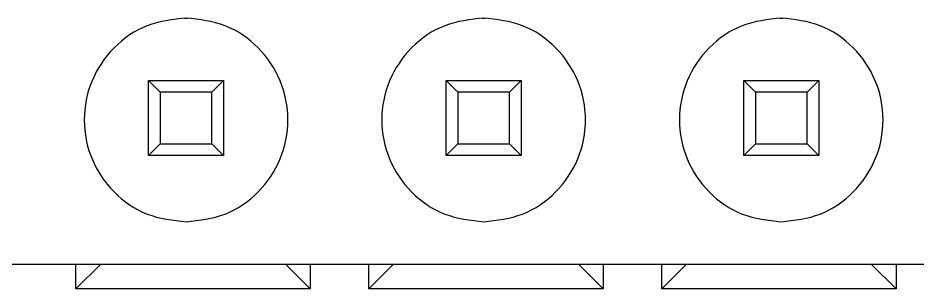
# Model space of a CAD drawing. Header units: millimetres. Extents: x 53 to 376, y 29 to 265.
# Drawn here: x 303.225 to 307.066, y 88.933 to 90.088 of the extents above; entities that cross this region are included whole.
import ezdxf

# ---------------------------------------------------------------- set-up
doc = ezdxf.new("R2010")
doc.units = ezdxf.units.MM

msp = doc.modelspace()

# ---------------------------------------------------------------- linework, layer by layer
at = {"color": 7, "linetype": 'Continuous', "lineweight": 25}
for p, q in [((303.9363, 90.0872), (303.9493, 90.0872)), ((305.2063, 90.0872), (305.2193, 90.0872)), ((306.4763, 90.0872), (306.4893, 90.0872)), ((303.7828, 89.5022), (303.7828, 89.8222)), ((303.7828, 89.8222), (303.8328, 89.7722)), ((303.7828, 89.8222), (304.1028, 89.8222)), ((304.1028, 89.8222), (304.0528, 89.7722)), ((304.1028, 89.8222), (304.1028, 89.5022)), ((305.0528, 89.5022), (305.0528, 89.8222)), ((305.0528, 89.8222), (305.1028, 89.7722)), ((305.0528, 89.8222), (305.3728, 89.8222)), ((305.3728, 89.8222), (305.3228, 89.7722)), ((305.3728, 89.8222), (305.3728, 89.5022)), ((306.3228, 89.8222), (306.6428, 89.8222)), ((306.3228, 89.8222), (306.3728, 89.7722)), ((306.3228, 89.5022), (306.3228, 89.8222)), ((306.6428, 89.8222), (306.5928, 89.7722)), ((306.6428, 89.8222), (306.6428, 89.5022)), ((303.8328, 89.7722), (303.8328, 89.5522)), ((304.0528, 89.7722), (303.8328, 89.7722)), ((304.0528, 89.5522), (304.0528, 89.7722)), ((305.1028, 89.7722), (305.1028, 89.5522)), ((305.3228, 89.7722), (305.1028, 89.7722)), ((305.3228, 89.5522), (305.3228, 89.7722)), ((306.5928, 89.7722), (306.3728, 89.7722)), ((306.3728, 89.7722), (306.3728, 89.5522)), ((306.5928, 89.5522), (306.5928, 89.7722)), ((303.8328, 89.5522), (303.7828, 89.5022)), ((303.8328, 89.5522), (304.0528, 89.5522)), ((304.0528, 89.5522), (304.1028, 89.5022)), ((305.1028, 89.5522), (305.0528, 89.5022)), ((305.1028, 89.5522), (305.3228, 89.5522)), ((305.3228, 89.5522), (305.3728, 89.5022)), ((306.3728, 89.5522), (306.3228, 89.5022)), ((306.3728, 89.5522), (306.5928, 89.5522)), ((306.5928, 89.5522), (306.6428, 89.5022)), ((303.9209, 89.5022), (303.7828, 89.5022)), ((304.1028, 89.5022), (303.9646, 89.5022)), ((305.1909, 89.5022), (305.0528, 89.5022)), ((305.3728, 89.5022), (305.2346, 89.5022)), ((306.4609, 89.5022), (306.3228, 89.5022)), ((306.6428, 89.5022), (306.5046, 89.5022)), ((319.8228, 89.0372), (298.2228, 89.0372)), ((303.5772, 89.0372), (303.4728, 88.9328)), ((303.4728, 88.9328), (303.4728, 89.0372)), ((304.3684, 89.0372), (304.4728, 88.9328)), ((304.4728, 89.0372), (304.4728, 88.9328)), ((304.8272, 89.0372), (304.7228, 88.9328)), ((304.7228, 88.9328), (304.7228, 89.0372)), ((305.6184, 89.0372), (305.7228, 88.9328)), ((305.7228, 89.0372), (305.7228, 88.9328)), ((306.0772, 89.0372), (305.9728, 88.9328)), ((305.9728, 88.9328), (305.9728, 89.0372)), ((306.8684, 89.0372), (306.9728, 88.9328)), ((306.9728, 89.0372), (306.9728, 88.9328)), ((304.4728, 88.9328), (303.4728, 88.9328)), ((305.7228, 88.9328), (304.7228, 88.9328)), ((306.9728, 88.9328), (305.9728, 88.9328))]:
    msp.add_line(p, q, dxfattribs=at)
for points, knots in [([(303.9428, 90.0885), (303.8859, 90.082), (303.7721, 90.0689), (303.6275, 89.9684), (303.5308, 89.8248), (303.4969, 89.6539), (303.5308, 89.4831), (303.6275, 89.3395), (303.7721, 89.239), (303.8859, 89.2259), (303.9428, 89.2194)], [0, 0, 0, 0, 0.125, 0.25, 0.375, 0.5, 0.625, 0.75, 0.875, 1, 1, 1, 1]), ([(303.9428, 89.2194), (303.9996, 89.2259), (304.1134, 89.239), (304.258, 89.3395), (304.3547, 89.4831), (304.3886, 89.6539), (304.3547, 89.8248), (304.258, 89.9684), (304.1134, 90.0689), (303.9996, 90.082), (303.9428, 90.0885)], [0, 0, 0, 0, 0.125, 0.25, 0.375, 0.5, 0.625, 0.75, 0.875, 1, 1, 1, 1]), ([(305.2128, 90.0885), (305.1559, 90.082), (305.0421, 90.0689), (304.8975, 89.9684), (304.8008, 89.8248), (304.7669, 89.6539), (304.8008, 89.4831), (304.8975, 89.3395), (305.0421, 89.239), (305.1559, 89.2259), (305.2128, 89.2194)], [0, 0, 0, 0, 0.125, 0.25, 0.375, 0.5, 0.625, 0.75, 0.875, 1, 1, 1, 1]), ([(305.2128, 89.2194), (305.2696, 89.2259), (305.3834, 89.239), (305.528, 89.3395), (305.6247, 89.4831), (305.6586, 89.6539), (305.6247, 89.8248), (305.528, 89.9684), (305.3834, 90.0689), (305.2696, 90.082), (305.2128, 90.0885)], [0, 0, 0, 0, 0.125, 0.25, 0.375, 0.5, 0.625, 0.75, 0.875, 1, 1, 1, 1]), ([(306.4828, 90.0885), (306.4259, 90.082), (306.3121, 90.0689), (306.1675, 89.9684), (306.0708, 89.8248), (306.0369, 89.6539), (306.0708, 89.4831), (306.1675, 89.3395), (306.3121, 89.239), (306.4259, 89.2259), (306.4828, 89.2194)], [0, 0, 0, 0, 0.125, 0.25, 0.375, 0.5, 0.625, 0.75, 0.875, 1, 1, 1, 1]), ([(306.4828, 89.2194), (306.5396, 89.2259), (306.6534, 89.239), (306.798, 89.3395), (306.8947, 89.4831), (306.9286, 89.6539), (306.8947, 89.8248), (306.798, 89.9684), (306.6534, 90.0689), (306.5396, 90.082), (306.4828, 90.0885)], [0, 0, 0, 0, 0.125, 0.25, 0.375, 0.5, 0.625, 0.75, 0.875, 1, 1, 1, 1]), ([(303.7828, 89.8222), (303.8019, 89.8222), (303.8375, 89.8222), (303.8989, 89.8222), (303.9678, 89.8222), (304.0395, 89.8222), (304.0804, 89.8222), (304.1028, 89.8222)], [0, 0, 0, 0, 0.209853, 0.389582, 0.55215, 0.756113, 1, 1, 1, 1]), ([(303.7828, 89.5022), (303.7828, 89.5213), (303.7828, 89.5569), (303.7828, 89.619), (303.7828, 89.6879), (303.7828, 89.7588), (303.7828, 89.7998), (303.7828, 89.8222)], [0, 0, 0, 0, 0.205111, 0.381223, 0.543783, 0.751529, 1, 1, 1, 1]), ([(304.1028, 89.8222), (304.1028, 89.803), (304.1028, 89.7674), (304.1028, 89.7064), (304.1028, 89.6381), (304.1028, 89.5657), (304.1028, 89.5245), (304.1028, 89.5022)], [0, 0, 0, 0, 0.213756, 0.397072, 0.560982, 0.761675, 1, 1, 1, 1]), ([(305.0528, 89.8222), (305.0719, 89.8222), (305.1075, 89.8222), (305.1689, 89.8222), (305.2378, 89.8222), (305.3095, 89.8222), (305.3504, 89.8222), (305.3728, 89.8222)], [0, 0, 0, 0, 0.209853, 0.389584, 0.55215, 0.756113, 1, 1, 1, 1]), ([(305.0528, 89.5022), (305.0528, 89.5213), (305.0528, 89.5569), (305.0528, 89.619), (305.0528, 89.6879), (305.0528, 89.7588), (305.0528, 89.7998), (305.0528, 89.8222)], [0, 0, 0, 0, 0.205111, 0.381223, 0.543783, 0.751529, 1, 1, 1, 1]), ([(305.3728, 89.8222), (305.3728, 89.803), (305.3728, 89.7674), (305.3728, 89.7064), (305.3728, 89.6381), (305.3728, 89.5657), (305.3728, 89.5245), (305.3728, 89.5022)], [0, 0, 0, 0, 0.213756, 0.397072, 0.560982, 0.761675, 1, 1, 1, 1]), ([(306.3228, 89.8222), (306.3419, 89.8222), (306.3775, 89.8222), (306.4389, 89.8222), (306.5078, 89.8222), (306.5795, 89.8222), (306.6204, 89.8222), (306.6428, 89.8222)], [0, 0, 0, 0, 0.209854, 0.389584, 0.55215, 0.756113, 1, 1, 1, 1]), ([(306.3228, 89.5022), (306.3228, 89.5213), (306.3228, 89.5569), (306.3228, 89.619), (306.3228, 89.6879), (306.3228, 89.7588), (306.3228, 89.7998), (306.3228, 89.8222)], [0, 0, 0, 0, 0.205111, 0.381223, 0.543783, 0.751529, 1, 1, 1, 1]), ([(306.6428, 89.8222), (306.6428, 89.803), (306.6428, 89.7674), (306.6428, 89.7064), (306.6428, 89.6381), (306.6428, 89.5657), (306.6428, 89.5245), (306.6428, 89.5022)], [0, 0, 0, 0, 0.213756, 0.397072, 0.560982, 0.761675, 1, 1, 1, 1]), ([(304.1028, 89.5022), (304.0836, 89.5022), (304.0482, 89.5022), (303.9868, 89.5022), (303.9176, 89.5022), (303.8459, 89.5022), (303.8051, 89.5022), (303.7828, 89.5022)], [0, 0, 0, 0, 0.210667, 0.390223, 0.551828, 0.755245, 1, 1, 1, 1]), ([(305.3728, 89.5022), (305.3536, 89.5022), (305.3182, 89.5022), (305.2568, 89.5022), (305.1876, 89.5022), (305.1159, 89.5022), (305.0751, 89.5022), (305.0528, 89.5022)], [0, 0, 0, 0, 0.210667, 0.390223, 0.551827, 0.755245, 1, 1, 1, 1]), ([(306.6428, 89.5022), (306.6236, 89.5022), (306.5882, 89.5022), (306.5268, 89.5022), (306.4576, 89.5022), (306.3859, 89.5022), (306.3451, 89.5022), (306.3228, 89.5022)], [0, 0, 0, 0, 0.210666, 0.390223, 0.551827, 0.755246, 1, 1, 1, 1])]:
    msp.add_open_spline(points, degree=3, knots=knots, dxfattribs=at)

doc.saveas('drawing.dxf')
